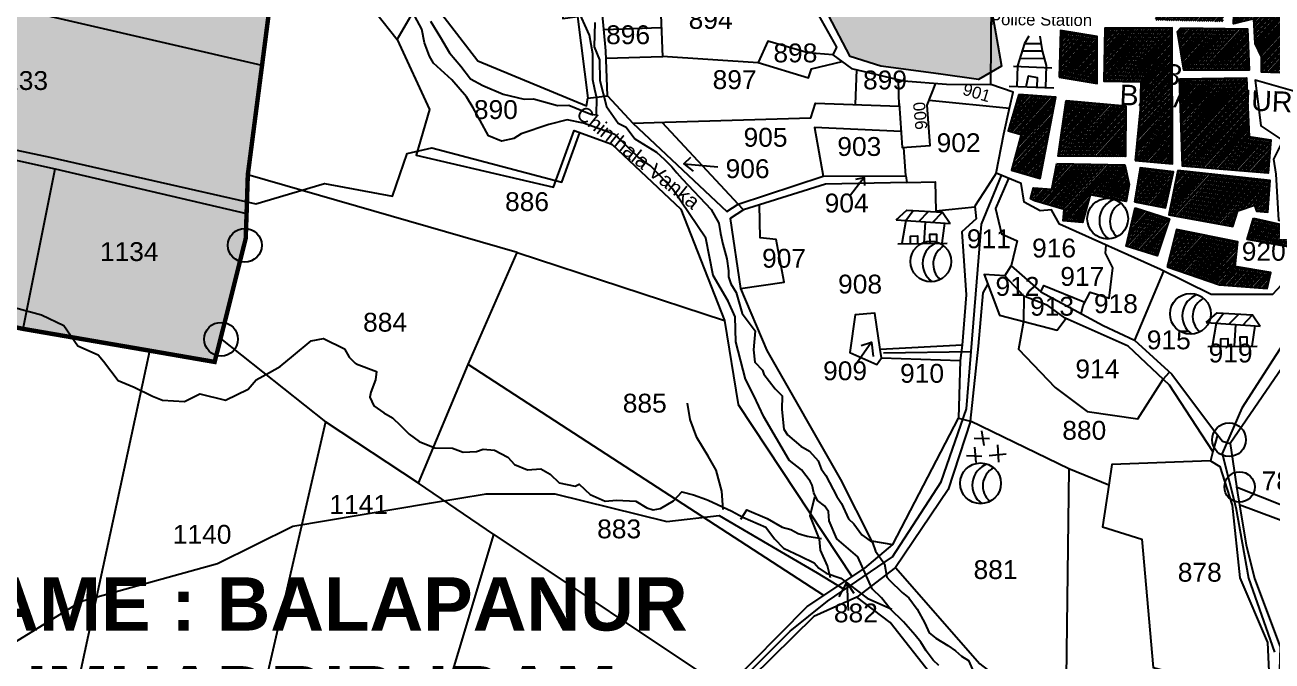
# Model space of a CAD drawing. Header units: millimetres. Extents: x 191342 to 235284, y 1600297 to 1616674.
# Drawn here: x 196787 to 197911, y 1608330 to 1608904 of the extents above; entities that cross this region are included whole.
import ezdxf

# ---------------------------------------------------------------- set-up
doc = ezdxf.new("R2010")
doc.units = ezdxf.units.MM
doc.header["$LTSCALE"] = 15
for name, color, linetype in [('BOUNDRY STONES', 240, 'Continuous'), ('PLOTS', 7, 'Continuous'), ('PLOTS NO', 7, 'Continuous'), ('ROADS', 1, 'Continuous'), ('STREAMS', 4, 'Continuous'), ('TEXT', 1, 'Continuous'), ('VILLAGE', 7, 'Continuous'), ('wells', 7, 'Continuous'), ('WUA-10', 3, 'Continuous')]:
    doc.layers.add(name, color=color, linetype=linetype)
doc.styles.get("Standard").update_dxf_attribs({"font": 'arial.ttf'})

msp = doc.modelspace()

# ---------------------------------------------------------------- hatches: boundary and pattern name
at = {"layer": 'PLOTS NO', "true_color": 0x58ba48}
h = msp.add_hatch(dxfattribs=at)
h.set_pattern_fill('ANSI31', color=85)
h.set_pattern_definition([(45, (0, 0), (-0.088388347648, 0.088388347648), [])])
h.paths.add_polyline_path([(194873.1, 1608198.9), (194941.2, 1608429.2), (195009.1, 1608447.1), (195040.6, 1608472.2), (195097.8, 1608547.1), (195166, 1608588), (195325.9, 1608627.5), (195379.8, 1608652.8), (195387.5, 1608653.6), (195468.5, 1608657), (195489, 1608662.4), (195496.8, 1608681.6), (195558.8, 1608682.9), (195581.3, 1608709.6), (195622.9, 1608710.1), (195676.1, 1608702.7), (195727.4, 1608680.7), (195751.7, 1608676.9), (195766.7, 1608736.4), (195832.4, 1608727.1), (195861.7, 1608861.3), (195987.4, 1608881.3), (196073.1, 1608923.4), (196102.7, 1608923.1), (196183.5, 1608970.5), (196188.3, 1608980.3), (196280.9, 1609013.8), (196373.5, 1609047.2), (196451, 1609081.7), (196528.5, 1609116.1), (196570.4, 1609139.8), (196615, 1609152.4), (196662.8, 1609181), (196675.3, 1609202.9), (196680.7, 1609205.5), (196681.8, 1609207), (196847, 1609166.6), (196956.7, 1609145.1), (196996.2, 1609137.4), (197022.6, 1609067.6), (197012.1, 1609017.7), (197001.6, 1608967.9), (197011.9, 1608964.8), (197009.4, 1608933.2), (197000.8, 1608866.9), (196988, 1608768.4), (196986.9, 1608733.5), (196986.1, 1608710.9), (196963.5, 1608620.8), (196958.1, 1608599.6), (196899.8, 1608609.7), (196785.5, 1608629.4), (196768.5, 1608632.9), (196559.4, 1608675.4), (196515.4, 1608684.3), (196451, 1608593.2), (196432.7, 1608602), (196267.6, 1608643.4), (196244.3, 1608649.8), (196128, 1608678.8), (196107.4, 1608672.8), (196073.7, 1608670.5), (196051.7, 1608668.3), (195992.5, 1608668.3), (195928.8, 1608658), (195887, 1608605.8), (195871.7, 1608579.8), (195832.7, 1608575.3), (195822.8, 1608578), (195797.7, 1608492.4), (195785.8, 1608439.5), (195691.8, 1608460.1), (195684.4, 1608432.8), (195687.5, 1608426.7), (195698.3, 1608424.2), (195790.7, 1608402.6), (195813, 1608397.4), (195886.1, 1608379), (195937, 1608366.2), (195969, 1608357.6), (196050, 1608336), (196163, 1608305.8), (196220.3, 1608289.8), (196246.8, 1608416.2), (196317.9, 1608406), (196381, 1608395.2), (196484.2, 1608375.3), (196529.1, 1608366.8), (196720, 1608330.9), (196735, 1608320.1), (196663.8, 1608260.9), (196601, 1608217.9), (196556.8, 1608192.6), (196476.6, 1608178.2), (196439.4, 1608175.1), (196346.7, 1608110.6), (196277.5, 1608054.9), (196254.1, 1608030.6), (196196.1, 1608005), (196128.3, 1607974.1), (196105.2, 1607942.6), (195990.4, 1607871.9), (195909.9, 1607827.9), (195778.6, 1607741.5), (195689.4, 1607694.1), (195586.3, 1607640.1), (195545.1, 1607619), (195539.7, 1607651.4), (195445.1, 1607678.2), (195438.6, 1607658.7), (195426.5, 1607661.7), (195451.7, 1607808), (195368.1, 1607831.7), (195352.2, 1607806.5), (195300.1, 1607826.1), (195249.5, 1607841.9), (195318.5, 1608081.7), (195300.6, 1608086.5), (195254.6, 1608099.1), (195247.5, 1608100.8), (195186.9, 1608113.1), (195153.7, 1608121.9), (195046.2, 1608152.7), (194947.6, 1608179.9), (194932.7, 1608183.5), (194902.6, 1608191.6)])
at = {"layer": 'VILLAGE'}
h = msp.add_hatch(dxfattribs=at)
h.set_pattern_fill('ANSI31', color=30, scale=11.805297, angle=2.6274)
h.set_pattern_definition([(47.627391, (153890.0272, 1592848.3399), (-1.09018614, 0.99452142), [])])
h.paths.add_polyline_path([(197717.2, 1608778.7), (197778.5, 1608777.5), (197782.5, 1608759.6), (197779.8, 1608744.3), (197747.3, 1608750.3), (197740.4, 1608725.5), (197723.1, 1608727), (197724, 1608737.1), (197697, 1608745), (197693.5, 1608746.6), (197696.2, 1608756.5), (197712.8, 1608755.4)])
h.paths.add_polyline_path([(197725.7, 1608835.5), (197779.6, 1608830.7), (197779.2, 1608784.8), (197718.6, 1608785.3)])
h.paths.add_polyline_path([(197788, 1608781.2), (197821.5, 1608778.2), (197821.3, 1608900.9), (197760.6, 1608900.7), (197759.6, 1608852.9), (197793, 1608852.3), (197792.5, 1608827.2)])
h.paths.add_polyline_path([(197828, 1608854.9), (197888.2, 1608855.8), (197890.8, 1608802.8), (197910.2, 1608799.9), (197907.8, 1608769.8), (197830.5, 1608776.1), (197828.7, 1608828.4)])
h.paths.add_polyline_path([(197816.7, 1608685.4), (197864, 1608669), (197907, 1608665.9), (197910.2, 1608680.3), (197877.9, 1608685.7), (197880.5, 1608708), (197825.2, 1608718.9)])
h.paths.add_polyline_path([(197894.7, 1608729.4), (197951.8, 1608716.2), (197939.3, 1608701.1), (197888.7, 1608710)])
h.paths.add_polyline_path([(197826.3, 1608772.4), (197818.1, 1608732.2), (197875.9, 1608721.6), (197880.5, 1608735.9), (197895.5, 1608741), (197897.4, 1608735.5), (197907.4, 1608734.7), (197909.7, 1608763.1)])
h.paths.add_polyline_path([(197787.2, 1608744), (197815.2, 1608738.7), (197822.3, 1608771.2), (197792.3, 1608774.8)])
h.paths.add_polyline_path([(197787.9, 1608738.5), (197818.8, 1608728.6), (197807.7, 1608695.3), (197779.9, 1608704.1)])
h.paths.add_polyline_path([(197682.9, 1608840.9), (197673.3, 1608808), (197685.1, 1608804.7), (197676.5, 1608772.6), (197702.2, 1608764.9), (197716.5, 1608838.3)])
h.paths.add_polyline_path([(197719.5, 1608856.5), (197753.7, 1608850.7), (197753.5, 1608893.1), (197720.7, 1608898.5)])
h.paths.add_polyline_path([(197714.3, 1608972.6), (197767.6, 1608968.4), (197757.1, 1608915.4), (197706.5, 1608918.9)])
h.paths.add_polyline_path([(197829.1, 1608900.9), (197889.1, 1608900.1), (197890.8, 1608862.7), (197831.9, 1608862.7), (197825.9, 1608897.6)])
h.paths.add_polyline_path([(197878.2, 1608955.1), (197908.7, 1608952.7), (197904.9, 1608936.7), (197931.4, 1608918.6), (197944.6, 1608909.5), (197944.1, 1608859.5), (197901.8, 1608861), (197901.7, 1608874.7), (197896.1, 1608886.9), (197894.8, 1608909.2), (197876.4, 1608904.5)])
h.paths.add_polyline_path([(197813.5, 1608968.6), (197872.6, 1608965.7), (197867.1, 1608906.6), (197805.9, 1608907.9)])
h.paths.add_polyline_path([(197743.3, 1609025.1), (197829.7, 1609021), (197824, 1608981.2), (197734.1, 1608978.3)])
h.paths.add_polyline_path([(197707.2, 1609030.7), (197735.6, 1609026.5), (197729.9, 1608985.9), (197706.1, 1608986.5)])
h.paths.add_polyline_path([(197662.1, 1609061.5), (197700, 1609055.8), (197703.8, 1608972.3), (197662.4, 1608972.2)])
at = {"layer": 'wells'}
h = msp.add_hatch(dxfattribs=at)
h.set_pattern_fill('DASH', color=4, scale=12.436833, angle=-16.6791)
h.set_pattern_definition([(343.3208545, (164753.1888, 1614645.4132), (1.93538719, 1.04300749), [1.55460416, -1.55460416])])
h.paths.add_polyline_path([(197636.3, 1609196.6), (197640.7, 1609186.4), (197647.7, 1609153.8), (197653.1, 1609128.5), (197657.5, 1609115.2), (197648.4, 1609092.1), (197645.7, 1609063.7), (197646.2, 1609022.8), (197642.3, 1609003.4), (197643.6, 1608968.9), (197652.9, 1608948.5), (197664.1, 1608885.3), (197667.4, 1608866.4), (197646.6, 1608854.4), (197610.6, 1608859.3), (197558.7, 1608866.4), (197530.9, 1608875.2), (197511.6, 1608912.3), (197498.7, 1608966.3), (197495.7, 1609003.4), (197496.4, 1609051), (197508.6, 1609084.5), (197517.7, 1609093.9), (197535.2, 1609098.7), (197560.9, 1609089.5), (197579.1, 1609078.7), (197585.5, 1609081.4), (197616.7, 1609131.2), (197631, 1609164.3)])

# ---------------------------------------------------------------- linework, layer by layer
at = {"layer": 'BOUNDRY STONES', "color": 5}
for points in [[(197649.4, 1608537.5), (197651.5, 1608524.2)], [(197642.9, 1608530.8), (197656.5, 1608530.5)], [(197663.8, 1608524.9), (197664.7, 1608509.2)], [(197635.7, 1608515.1), (197649.6, 1608514.7)], [(197643.1, 1608522.8), (197644.2, 1608509)], [(197656.4, 1608515.2), (197671.7, 1608516.7)]]:
    msp.add_lwpolyline(points, dxfattribs=at)
at = {"layer": 'BOUNDRY STONES', "color": 1}
for centre, radius in [((196985.3, 1608704.8), 15.2), ((196963.9, 1608620.1), 15.2), ((197872.5, 1608529.4), 15.2), ((197882, 1608486.8), 13.7)]:
    msp.add_circle(centre, radius, dxfattribs=at)
at = {"layer": 'PLOTS'}
for points in [[(197499.6, 1608917.1), (197518.6, 1608883.4), (197515.3, 1608876.5), (197532.3, 1608864.4), (197579.1, 1608853), (197617.9, 1608850.1), (197657.7, 1608849.7), (197658.5, 1608925.7), (197655.2, 1608976.8), (197655.7, 1609051.7), (197659, 1609109.8), (197675.7, 1609131.8), (197657.5, 1609155.2), (197635.4, 1609201.9)], [(197060.4, 1608924.4), (197103, 1608915.2), (197122.6, 1608890.4), (197145.9, 1608930.5), (197171, 1609041.6), (197187.4, 1609083.4), (197190.6, 1609095.7)], [(197262.2, 1609054.2), (197275.3, 1609010.8), (197272, 1608909.4), (197285.3, 1608911.3), (197294.4, 1608837.4), (197312.1, 1608839.6), (197310.8, 1608880.2), (197302.8, 1608965)], [(197000.8, 1608866.9), (196747, 1608925.5), (196759, 1609017)], [(196592.4, 1608938.1), (196556.5, 1608830.8), (196814.4, 1608773.8), (196986.9, 1608733.5), (196988, 1608768.4)], [(197230.9, 1608698.4), (196988, 1608768.4), (197009.4, 1608933.2)], [(197146.8, 1608934.7), (197195.4, 1608871.1), (197293.3, 1608830.6), (197294.4, 1608837.4)], [(197306.2, 1608928.8), (197359.6, 1608928.3), (197361.7, 1608874.9), (197311, 1608873.3)], [(197309, 1608899.3), (197360.7, 1608901.3)], [(197122.6, 1608890.4), (197151.7, 1608827.4), (197139.7, 1608786.1), (197263.7, 1608757.2), (197282.1, 1608808.3), (197316.2, 1608796), (197378.4, 1608737.5), (197417.6, 1608637), (197430.1, 1608561.1), (197532.7, 1608405.9)], [(197515.3, 1608876.5), (197492.7, 1608878.5), (197456.9, 1608888.8), (197448, 1608869.8)], [(197361.7, 1608875.3), (197448, 1608869.8), (197493.5, 1608855.7), (197496.1, 1608863.9), (197523.8, 1608870.5)], [(197536.6, 1608863.3), (197535.6, 1608831.7)], [(197958, 1608862.7), (197940.1, 1608841.2), (197896.1, 1608853.7), (197901.3, 1608812.4), (197921.1, 1608799.4), (197912.7, 1608782.4), (197914.6, 1608768.8), (197917.2, 1608727.4), (197957.5, 1608717.7), (197966.6, 1608737.1), (197968.7, 1608779.4), (197971.8, 1608810.2)], [(197312.1, 1608839.6), (197335.2, 1608814.9), (197363.9, 1608815.7), (197495.5, 1608819.7), (197499.8, 1608832.9), (197575.2, 1608830.3), (197574.6, 1608854.1)], [(197575.1, 1608832.7), (197578, 1608792.9), (197603, 1608794.7), (197600.4, 1608831.1), (197608.2, 1608850.9)], [(197959.6, 1608722.1), (197942.8, 1608694.1), (197911.8, 1608660.4), (197856.3, 1608660.3), (197810.8, 1608683), (197719.6, 1608723.7), (197712.4, 1608736.7), (197702.3, 1608735.8), (197687.9, 1608743.6), (197685, 1608760.5), (197662.6, 1608769.7), (197669.4, 1608805.4), (197674.6, 1608828.5), (197677.9, 1608842.9), (197657.7, 1608849.7)], [(197602.2, 1608835.8), (197674.6, 1608828.5)], [(197335.2, 1608814.9), (197419.9, 1608735.3), (197429.9, 1608742)], [(197361.2, 1608815.7), (197429.9, 1608742)], [(197577, 1608807.3), (197498.8, 1608811), (197506.5, 1608767.1), (197581.3, 1608767.3), (197579.4, 1608793)], [(196986.9, 1608733.5), (196986.1, 1608710.9), (196958.1, 1608599.6), (196785.5, 1608629.4), (196814.4, 1608773.8)], [(197581.3, 1608767.3), (197582.1, 1608761.3), (197508.8, 1608760), (197449.3, 1608741.3), (197434.9, 1608736.8), (197429.9, 1608742), (197506.5, 1608767.1)], [(197582.1, 1608761.3), (197607.7, 1608761.9), (197608.2, 1608735.8), (197643.5, 1608739.5)], [(197662.6, 1608769.7), (197655.1, 1608758.1), (197643.4, 1608740.1), (197644.7, 1608728.6), (197631.7, 1608717), (197635.5, 1608660), (197631.9, 1608614.7), (197630.2, 1608600.9), (197628.5, 1608548.8), (197639.6, 1608546.3), (197646.6, 1608613.8), (197650.9, 1608661.8), (197655.2, 1608669.4)], [(197673.8, 1608765.1), (197662.1, 1608737.9), (197667.4, 1608715), (197681.6, 1608708.9), (197676.2, 1608686.4)], [(197434.9, 1608736.8), (197422.8, 1608729), (197432.1, 1608665.7), (197471.6, 1608671.6), (197464.2, 1608710), (197450, 1608711.5), (197449.3, 1608741.3)], [(197739.3, 1608643.1), (197740.9, 1608650.6), (197747.4, 1608662.6), (197764.4, 1608657.2), (197767.7, 1608684.4), (197761, 1608697.6), (197761.8, 1608704.8)], [(197968.2, 1608712.5), (197940.6, 1608676.7), (197938.5, 1608620.6), (197873.4, 1608526.1), (197880.3, 1608479.3), (197888, 1608434.6), (197895.6, 1608404.2), (197918.7, 1608342.6), (197917.1, 1608289.7), (197905.1, 1608223.6), (197900.9, 1608177.5), (197905.4, 1608111.3), (197905.6, 1608057.9), (197894.5, 1607960.7), (197896.4, 1607809), (197928.7, 1607734.7), (197953.3, 1607610), (197977.8, 1607503.3), (197983.4, 1607490.7), (197990.8, 1607442.1), (198012.4, 1607309.8), (198016.8, 1607274.5), (198031.7, 1607132.4)], [(197507.1, 1608389), (197270.9, 1608542.5), (197186.5, 1608597.4), (197230.9, 1608698.4), (197417.6, 1608637)], [(197862.2, 1608533.8), (197857.9, 1608518.7), (197818.8, 1608578.6), (197797.8, 1608598.5), (197781.7, 1608613.9), (197724.9, 1608639.2), (197709.2, 1608650.6), (197687.4, 1608658.8), (197670.5, 1608677.2), (197676.2, 1608686.4), (197702.9, 1608662.8), (197759.1, 1608632.3), (197787.4, 1608619.3)], [(197813.5, 1608681.6), (197787.4, 1608619.3), (197821, 1608588.6), (197857.7, 1608539.5), (197866.7, 1608528.2), (197873.4, 1608526.1)], [(197670.5, 1608677.2), (197651.9, 1608678.4), (197665.6, 1608641.8), (197717.7, 1608628.1), (197725.5, 1608638.8)], [(197432.1, 1608665.7), (197456, 1608610), (197522.4, 1608493.5), (197550.2, 1608438.1), (197569.3, 1608434.8), (197628.5, 1608548.8)], [(197687.4, 1608658.8), (197687.1, 1608636.2), (197682.6, 1608611), (197715.9, 1608576.6), (197744.7, 1608554.8), (197790.4, 1608548.2), (197813, 1608584.1), (197818.8, 1608590.5)], [(197702.9, 1608662.8), (197705.6, 1608668.4), (197742.4, 1608653.4)], [(197631.9, 1608614.7), (197557.9, 1608610.8), (197553.1, 1608643.7), (197535.5, 1608642.2), (197530.7, 1608608.1), (197555, 1608597.4), (197559.1, 1608603.3), (197557.9, 1608610.8)], [(196963.5, 1608620.8), (197058.1, 1608545.7), (196993.3, 1608265.5), (196834.5, 1608307.2)], [(196420.7, 1608029.2), (196640.7, 1607967.1), (196761, 1608322.7), (196834.5, 1608307.2), (196899.8, 1608609.7)], [(197559.1, 1608603.3), (197630.2, 1608600.9)], [(197142, 1608490.3), (197186.5, 1608597.4)], [(197639.6, 1608546.3), (197619.4, 1608484.4), (197571.7, 1608414.2), (197537, 1608387.5), (197498.2, 1608370), (197423.2, 1608296), (197377.9, 1608251.3), (197323.4, 1608190.8), (197295, 1608132.2), (197209.8, 1607989.3), (197171.7, 1607909.3), (197126.2, 1607823.3), (197076.3, 1607741.9), (197023.5, 1607681.7), (196932.9, 1607586.5), (196848.5, 1607494.9)], [(197857.9, 1608518.7), (197855.7, 1608510.3), (197766.9, 1608507), (197764.1, 1608488.3), (197728.2, 1608503.1), (197639.6, 1608546.3)], [(197147, 1608234.6), (197209.7, 1608443.9), (197142, 1608490.3), (197058.1, 1608545.7)], [(197728.2, 1608503.1), (197725.1, 1608267.7), (197731.5, 1608206.1), (197773.5, 1608185.1), (197895.7, 1608141.6)], [(197855.7, 1608510.3), (197864.1, 1608505.4), (197875.4, 1608470.3), (197882.3, 1608404.9), (197907.3, 1608346.4), (197909.7, 1608294.5), (197897.3, 1608246.6), (197892, 1608204.1), (197891.7, 1608177.2), (197895.7, 1608141.6), (197893.6, 1608074.7), (197889.3, 1607998.9), (197884.7, 1607962.1), (197882.7, 1607889.1), (197885.4, 1607864.1), (197886.2, 1607816.9), (197896.5, 1607786), (197919.2, 1607733.3)], [(198113.5, 1608510.9), (198099.1, 1608509.8), (198074.7, 1608408.7), (197879, 1608486.7)], [(197764.1, 1608488.3), (197758.3, 1608451), (197794, 1608439.7), (197804.1, 1608323.9), (197910.2, 1608296.4)], [(197881.6, 1608470.9), (197950.1, 1608445.3), (197940.8, 1608420.3), (197955.9, 1608414.6), (197970.5, 1608409.1), (197984.7, 1608444.6)], [(196829.7, 1607495.6), (196878.8, 1607543.8), (196998.8, 1607670.2), (197074.1, 1607755), (197122.1, 1607839.4), (197169.9, 1607929.1), (197205.8, 1608003.6), (197274.7, 1608114.5), (197314.1, 1608192.6), (197384.9, 1608273.4), (197418.7, 1608304.5), (197492.1, 1608379.1), (197544.2, 1608413.5), (197569.3, 1608434.8)], [(197209.7, 1608443.9), (197418.7, 1608304.5)], [(197571.7, 1608414.2), (197647.8, 1608327.3), (197725.1, 1608267.7), (197775.1, 1608205.5), (197891.7, 1608177.2)], [(197885.4, 1607864.1), (197826.3, 1607967.3), (197760.9, 1608081.3), (197708.3, 1608160), (197628.2, 1608290.2), (197605.9, 1608315.2), (197567, 1608364.7), (197537, 1608387.5)]]:
    msp.add_lwpolyline(points, dxfattribs=at)
at = {"layer": 'PLOTS NO'}
for points in [[(197387.2, 1608784), (197381.1, 1608778.3), (197389.4, 1608771.8)], [(197381.1, 1608778.3), (197411.8, 1608775.7)], [(197543.5, 1608765.8), (197531.4, 1608750.1)], [(197536, 1608764.4), (197543.5, 1608765.8), (197544, 1608758.6)], [(197550.3, 1608617.5), (197537, 1608598.4)], [(197540.9, 1608614.3), (197550.3, 1608617.5), (197551.8, 1608604.6)], [(197521.1, 1608387.8), (197528, 1608400.6), (197534.3, 1608391.1)], [(197528, 1608400.6), (197529.3, 1608375.4)]]:
    msp.add_lwpolyline(points, dxfattribs=at)
at = {"layer": 'ROADS'}
for points in [[(195854.9, 1608722.4), (195882.2, 1608733.5), (195960.4, 1608731.8), (196132.4, 1608721.8), (196286.7, 1608783.2), (196375.4, 1608779.3), (196523.2, 1608760.3), (196530.5, 1608767.9), (196558.7, 1608837.4), (196809.5, 1608784.2), (196995.3, 1608742.3), (197057.1, 1608760.6), (197118.3, 1608749.1), (197131.6, 1608787.5), (197153.8, 1608792.8), (197271.1, 1608761.6), (197287.3, 1608806.4)], [(196308.2, 1607433.3), (196344.6, 1607483.5), (196440.1, 1607588.6), (196531.5, 1607682.1), (196626.2, 1607756.4), (196728.1, 1607819.4), (196763.2, 1607863.2), (196825.4, 1607907.9), (196897.8, 1607945.3), (196973.9, 1607985.1), (197028.9, 1608010.4), (197102.3, 1608044.1), (197187.1, 1608080.6), (197282.4, 1608121), (197318.8, 1608191.6), (197392.2, 1608271.8), (197477, 1608356.8), (197510.4, 1608383.8), (197569.2, 1608423.8), (197613, 1608491.5), (197635.7, 1608557.4), (197645.2, 1608671.7), (197649.5, 1608723.8), (197667.5, 1608767.7)], [(197931.7, 1608632.2), (197884, 1608557.8), (197866.4, 1608517), (197878.6, 1608468.3), (197890, 1608404.6), (197913.5, 1608337.9)], [(197561, 1608607.8), (197640, 1608608.9)], [(196132, 1607972.9), (196236.7, 1608016.1), (196302.5, 1608062.6), (196318.1, 1608086.5), (196443.4, 1608169.2), (196519.3, 1608177.9), (196587.3, 1608198.7), (196680.3, 1608267.4), (196758.9, 1608335.1), (196838.2, 1608383.7), (196960.7, 1608417.7), (197028.5, 1608451.6), (197151.7, 1608472.2), (197203, 1608480.7), (197264.7, 1608480.6), (197365.6, 1608455.6), (197413, 1608461.2), (197465.1, 1608430.5), (197501.1, 1608409.3), (197525.8, 1608394.3)]]:
    msp.add_lwpolyline(points, dxfattribs=at)
at = {"layer": 'STREAMS'}
for points in [[(197652.9, 1608948.5), (197664.1, 1608885.3), (197667.4, 1608866.4), (197646.6, 1608854.4), (197610.6, 1608859.3), (197558.7, 1608866.4), (197530.9, 1608875.2), (197511.6, 1608912.3)], [(197611, 1608325.7), (197605.9, 1608330.5), (197599.5, 1608338.9), (197594.6, 1608346.9), (197589.6, 1608353.2), (197579, 1608365.3), (197567, 1608377), (197559.3, 1608386.7), (197550.8, 1608394.9), (197537.8, 1608423.8), (197519.1, 1608439.9), (197512.2, 1608456.2), (197511.4, 1608464.6), (197507.7, 1608469.7), (197501.4, 1608474.5), (197498.2, 1608481.5), (197496.6, 1608488.5), (197494.8, 1608491.9), (197487, 1608502.3), (197476.1, 1608510.9), (197453.2, 1608550), (197444, 1608569.4), (197436.5, 1608583.9), (197427.9, 1608617.7), (197427.4, 1608640.4), (197421, 1608654.5), (197407.6, 1608677.6), (197401, 1608711.2), (197370.8, 1608755.8), (197358.7, 1608768.4), (197350.9, 1608776.4), (197339.9, 1608784.2), (197327.7, 1608796.3), (197318.8, 1608804.7), (197305.6, 1608809.4), (197290.5, 1608814.8), (197276, 1608817.9), (197259.2, 1608813.6), (197234.4, 1608805.2), (197227.9, 1608801.1), (197216.6, 1608798.8), (197205, 1608803.5), (197197.4, 1608817.5), (197191, 1608828.7), (197185, 1608838.7), (197171.8, 1608854), (197155.5, 1608869), (197151.8, 1608875.4), (197147.2, 1608887.3), (197144.8, 1608899.8), (197126.3, 1608934.7)], [(197152.8, 1608906.8), (197161.6, 1608892.3), (197169.7, 1608878.5), (197180, 1608866.4), (197188.8, 1608854.8), (197199.8, 1608849), (197218.2, 1608841.1), (197237, 1608836.7), (197245.6, 1608836.9), (197267.2, 1608830.9), (197277.4, 1608831.1), (197297.2, 1608823.1), (197302.3, 1608822.4), (197302.7, 1608837.4), (197300.9, 1608845.3), (197299, 1608854), (197299.1, 1608877.5), (197296, 1608894.4), (197284.9, 1608918.9)], [(197300.7, 1608905.6), (197300.2, 1608883.8), (197305, 1608872), (197305.4, 1608853.3), (197311.2, 1608830.1), (197321.9, 1608815), (197329.1, 1608811.2), (197336.8, 1608800.9), (197356.3, 1608788.7), (197363.5, 1608782.2), (197370.3, 1608775.7), (197374.6, 1608770.1), (197379.4, 1608764.7), (197405.6, 1608737), (197412.7, 1608724.9), (197414.2, 1608715.3), (197416.2, 1608705.9), (197419.8, 1608692.5), (197421.3, 1608681.7), (197421.2, 1608676.2), (197423.4, 1608669.9), (197428.2, 1608662.1), (197433.7, 1608643.3), (197445.4, 1608627.5), (197443.8, 1608610.4), (197444.9, 1608599.4), (197451.9, 1608592.1), (197453.2, 1608588.5), (197463.3, 1608575.3), (197469.8, 1608568.9), (197469.3, 1608556.7), (197471.2, 1608539), (197474.4, 1608533.7), (197486.5, 1608523.7), (197494.3, 1608519), (197502.1, 1608510.3), (197504.7, 1608503.1), (197508.9, 1608497.1), (197519.1, 1608478.1), (197523.3, 1608472), (197529.5, 1608458.2), (197534.2, 1608453.7), (197541.5, 1608443.5), (197551, 1608436.7), (197553.9, 1608429), (197561.8, 1608417.6), (197564.1, 1608405.4), (197566.5, 1608402.7), (197577.9, 1608391.7), (197584, 1608386.7), (197591.3, 1608376.5), (197598.4, 1608364), (197602.1, 1608355.3), (197608.2, 1608350.3), (197619, 1608343.9), (197626, 1608339), (197631.3, 1608334.2), (197637.7, 1608330.3), (197642.3, 1608320.2)], [(196777.7, 1608648.6), (196801.9, 1608642.2), (196822.2, 1608632.6), (196834.9, 1608614), (196853, 1608606), (196857.8, 1608600.2), (196871.1, 1608582.7), (196885.5, 1608576.7), (196902.2, 1608568.6), (196911.2, 1608565), (196930.9, 1608563.9), (196944.7, 1608570.7), (196967.9, 1608565), (196988.3, 1608575), (196995.6, 1608583.3), (197007.6, 1608590.1), (197017.1, 1608595.5), (197029.2, 1608605.4), (197045.1, 1608618.7), (197056.2, 1608620.6), (197075.2, 1608611.4), (197079.5, 1608604), (197084.9, 1608598.5), (197085.6, 1608597.9), (197104, 1608591.1), (197103, 1608583.5), (197098.8, 1608572.2), (197097.9, 1608567.7), (197101.7, 1608560), (197110.7, 1608553.8), (197118.5, 1608549.3), (197125.6, 1608542.4), (197133.6, 1608534.3), (197142.6, 1608527.7), (197156.6, 1608522.2), (197172.6, 1608521.8), (197182, 1608518.1), (197194, 1608518.8), (197200.2, 1608520.9), (197210.4, 1608520), (197222.5, 1608513.8), (197228.4, 1608507.2), (197240, 1608502.4), (197252, 1608503.2), (197260.6, 1608498.4), (197268.7, 1608490.4), (197283, 1608487.4), (197286.7, 1608489.3), (197296.5, 1608479.9), (197310, 1608474.1), (197320.3, 1608474.9), (197337.9, 1608474), (197347.8, 1608467.9), (197353.4, 1608466.3), (197359.9, 1608467.4), (197371.6, 1608474.3), (197379.2, 1608482.5), (197389.7, 1608479.8), (197401.5, 1608475.4), (197403.1, 1608474.9), (197424.4, 1608465), (197434.1, 1608459.5), (197455, 1608450.6), (197462.7, 1608440.1), (197471, 1608431.5), (197486.3, 1608424.3), (197498.5, 1608418.4), (197502.8, 1608413.7), (197509.2, 1608409.1), (197522.7, 1608404.7), (197546.2, 1608386.6), (197568.5, 1608376.5)], [(197416.6, 1608466.4), (197415.4, 1608482.9), (197410.2, 1608501.9), (197403.1, 1608514.5), (197392.9, 1608531.4), (197386.8, 1608547.6), (197384.3, 1608562.3)], [(197513.3, 1608404.8), (197510.4, 1608415.6), (197504.2, 1608429.7), (197503.2, 1608439.6), (197494.8, 1608460.8), (197499, 1608477.8)], [(197432.3, 1608457.8), (197437.9, 1608466.2), (197456.1, 1608458.5), (197469.8, 1608450.5), (197477.5, 1608448.6), (197484.2, 1608444.9), (197492.2, 1608442.5), (197505.1, 1608440.4)]]:
    msp.add_lwpolyline(points, dxfattribs=at)
at = {"layer": 'VILLAGE', "color": 30}
for points in [[(197878.2, 1608955.1), (197908.7, 1608952.7), (197904.9, 1608936.7), (197931.4, 1608918.6), (197944.6, 1608909.5), (197944.1, 1608859.5), (197901.8, 1608861), (197901.7, 1608874.7), (197896.1, 1608886.9), (197894.8, 1608909.2), (197876.4, 1608904.5), (197878.2, 1608955.1)], [(197719.5, 1608856.5), (197753.7, 1608850.7), (197753.5, 1608893.1), (197720.7, 1608898.5), (197719.5, 1608856.5)], [(197788, 1608781.2), (197821.5, 1608778.2), (197821.3, 1608900.9), (197760.6, 1608900.7), (197759.6, 1608852.9), (197793, 1608852.3), (197792.5, 1608827.2), (197788, 1608781.2)], [(197829.1, 1608900.9), (197889.1, 1608900.1), (197890.8, 1608862.7), (197831.9, 1608862.7), (197825.9, 1608897.6), (197829.1, 1608900.9)], [(197828, 1608854.9), (197888.2, 1608855.8), (197890.8, 1608802.8), (197910.2, 1608799.9), (197907.8, 1608769.8), (197830.5, 1608776.1), (197828.7, 1608828.4), (197828, 1608854.9)], [(197682.9, 1608840.9), (197673.3, 1608808), (197685.1, 1608804.7), (197676.5, 1608772.6), (197702.2, 1608764.9), (197716.5, 1608838.3), (197682.9, 1608840.9)], [(197725.7, 1608835.5), (197779.6, 1608830.7), (197779.2, 1608784.8), (197718.6, 1608785.3), (197725.7, 1608835.5)], [(197717.2, 1608778.7), (197778.5, 1608777.5), (197782.5, 1608759.6), (197779.8, 1608744.3), (197747.3, 1608750.3), (197740.4, 1608725.5), (197723.1, 1608727), (197724, 1608737.1), (197697, 1608745), (197693.5, 1608746.6), (197696.2, 1608756.5), (197712.8, 1608755.4), (197717.2, 1608778.7)], [(197787.2, 1608744), (197815.2, 1608738.7), (197822.3, 1608771.2), (197792.3, 1608774.8), (197787.2, 1608744)], [(197826.3, 1608772.4), (197818.1, 1608732.2), (197875.9, 1608721.6), (197880.5, 1608735.9), (197895.5, 1608741), (197897.4, 1608735.5), (197907.4, 1608734.7), (197909.7, 1608763.1), (197826.3, 1608772.4)], [(197787.9, 1608738.5), (197818.8, 1608728.6), (197807.7, 1608695.3), (197779.9, 1608704.1), (197787.9, 1608738.5)], [(197894.7, 1608729.4), (197951.8, 1608716.2), (197939.3, 1608701.1), (197888.7, 1608710), (197894.7, 1608729.4)], [(197816.7, 1608685.4), (197864, 1608669), (197907, 1608665.9), (197910.2, 1608680.3), (197877.9, 1608685.7), (197880.5, 1608708), (197825.2, 1608718.9), (197816.7, 1608685.4)]]:
    msp.add_lwpolyline(points, dxfattribs=at)
at = {"layer": 'VILLAGE', "color": 5}
for points in [[(197691.9, 1608893.5), (197688, 1608886.8), (197681.7, 1608866.6), (197681.1, 1608848)], [(197688, 1608886.8), (197703.1, 1608886.9)], [(197702.1, 1608893.4), (197704.1, 1608880.3), (197707.8, 1608867), (197707.2, 1608847.2)], [(197683.8, 1608873.2), (197706, 1608873.7)], [(197685.9, 1608880.2), (197704.1, 1608880.3)], [(197678.2, 1608866.3), (197712.7, 1608864.9)], [(197689.7, 1608847.7), (197691.8, 1608857.6), (197699.5, 1608856), (197699.3, 1608847.4)], [(197674.3, 1608848.2), (197714.6, 1608846.9)], [(197572.3, 1608727.7), (197582, 1608736.4), (197614.1, 1608734.8), (197621.1, 1608724.4)], [(197572.3, 1608727.7), (197621.1, 1608724.4)], [(197581.1, 1608727.1), (197577.6, 1608706.3)], [(197581.1, 1608727.1), (197587.9, 1608736.1)], [(197592.8, 1608726.3), (197601.5, 1608735.4)], [(197605.3, 1608725.5), (197614.1, 1608734.8)], [(197598.5, 1608725.9), (197597.3, 1608706.4)], [(197603.1, 1608706.5), (197602.8, 1608714.7), (197608.7, 1608714.9), (197608.8, 1608706.5)], [(197616, 1608724.7), (197613.6, 1608706.6)], [(197573.9, 1608706.2), (197618.3, 1608706.6)], [(197585.4, 1608706.3), (197585.4, 1608713.1), (197591.6, 1608713.2), (197591.7, 1608706.4)], [(197852, 1608635.1), (197861.7, 1608643.8), (197893.8, 1608642.1), (197900.7, 1608631.7)], [(197860.8, 1608634.5), (197867.6, 1608643.5)], [(197872.4, 1608633.7), (197881.2, 1608642.8)], [(197885, 1608632.8), (197893.8, 1608642.1)], [(197852, 1608635.1), (197900.7, 1608631.7)], [(197860.8, 1608634.5), (197857.3, 1608613.6)], [(197878.2, 1608633.3), (197877, 1608613.8)], [(197895.7, 1608632.1), (197893.2, 1608613.9)], [(197853.5, 1608613.6), (197898, 1608613.9)], [(197865, 1608613.7), (197865.1, 1608620.5), (197871.3, 1608620.6), (197871.4, 1608613.7)], [(197882.8, 1608613.8), (197882.5, 1608622.1), (197888.4, 1608622.3), (197888.4, 1608613.9)]]:
    msp.add_lwpolyline(points, dxfattribs=at)
at = {"layer": 'wells', "color": 0}
for centre in [(197763.1, 1608728.8), (197603.7, 1608690.2), (197837.7, 1608643), (197648.5, 1608490.1)]:
    msp.add_circle(centre, 18.4, dxfattribs=at)
for centre, radius, start, end in [((197775.8, 1608727.1), 20.2, 109.2259, 235.2521), ((197783.5, 1608726.5), 18.4, 117.5643, 229.6191), ((197616.5, 1608688.5), 20.2, 109.2259, 235.2521), ((197624.2, 1608687.9), 18.4, 117.5643, 229.6191), ((197850.5, 1608641.2), 20.2, 109.2259, 235.2521), ((197858.1, 1608640.7), 18.4, 117.5643, 229.6191), ((197661.2, 1608488.4), 20.2, 109.2259, 235.2521), ((197668.9, 1608487.8), 18.4, 117.5643, 229.6191)]:
    msp.add_arc(centre, radius, start, end, dxfattribs=at)
at = {"layer": 'WUA-10', "color": 15, "const_width": 4}
msp.add_lwpolyline([(197009.4, 1608933.2), (197000.8, 1608866.9), (196988, 1608768.4), (196986.9, 1608733.5), (196986.1, 1608710.9), (196963.5, 1608620.8), (196958.1, 1608599.6), (196899.8, 1608609.7), (196785.5, 1608629.4), (196768.5, 1608632.9)], dxfattribs=at)

# ---------------------------------------------------------------- texts
at = {"layer": 'PLOTS NO'}
for s, p in [('894', (197385.4, 1608900)), ('896', (197311, 1608886.2)), ('898', (197461.8, 1608869.8)), ('1133', (196755.1, 1608844.9)), ('897', (197407, 1608845.7)), ('899', (197542.6, 1608845.4)), ('890', (197191.8, 1608818.7)), ('905', (197434.9, 1608793.7)), ('902', (197608.9, 1608788.8)), ('903', (197519.4, 1608785.4)), ('906', (197418.7, 1608765.4)), ('886', (197219.9, 1608735.7)), ('904', (197508, 1608734.4)), ('911', (197636.2, 1608702.2)), ('1134', (196854.7, 1608690.6)), ('916', (197695, 1608693.8)), ('920', (197884, 1608690.9)), ('907', (197451.6, 1608684.6)), ('917', (197720.4, 1608668.2)), ('908', (197520.1, 1608661.3)), ('912', (197662, 1608659.2)), ('918', (197750.7, 1608643.6)), ('913', (197693.2, 1608641.3)), ('884', (197091.9, 1608626.9)), ('915', (197798.4, 1608611)), ('919', (197854.1, 1608599.1)), ('909', (197506.6, 1608583.1)), ('910', (197576, 1608580.8)), ('914', (197734, 1608584.8)), ('885', (197326, 1608553.9)), ('880', (197722.2, 1608529.4)), ('784', (197901.9, 1608483.8)), ('1141', (197061.5, 1608462.5)), ('883', (197302.9, 1608440.5)), ('1140', (196920.4, 1608435.6)), ('881', (197642.2, 1608403.8)), ('878', (197826.3, 1608401.4)), ('882', (197516.3, 1608364.7))]:
    msp.add_text(s, height=17, dxfattribs=at).set_placement(p)
for s, height, rotation, p in [('Police Station', 10.787, 359.3664, (197656.9, 1608903.5)), ('923', 18.43, 343.3209, (197785.4, 1608860.3)), ('901', 10.79, 343.3209, (197631.5, 1608840.9)), ('BALAPANUR', 18.43, 357.5064, (197773.5, 1608831.5)), ('Chinthala Vanka', 13.244, 321.2372, (197282.9, 1608821.4)), ('900', 10.79, 95.5063, (197600.7, 1608809.6))]:
    msp.add_text(s, height=height, rotation=rotation, dxfattribs=at).set_placement(p)
at = {"layer": 'TEXT', "insert": (196393.7, 1608405.3), "char_height": 48, "width": 1161.681, "attachment_point": 1}
msp.add_mtext('{\\fArial|b1|i0|c0|p34;\\C1;VILLAGE NAME :\\C5; BALAPANUR\\C0;\\P\\pxql;\\C1;MANDAL : \\C5;SIMHADRIPURAM\\P\\C1;DISTRICT : \\C5;YSR}', dxfattribs=at)

doc.saveas('drawing.dxf')
